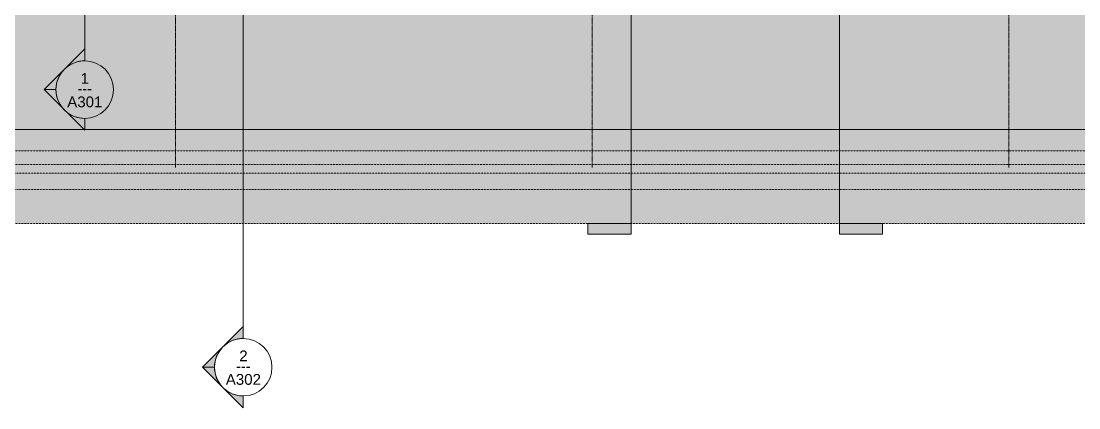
# Model space of a CAD drawing. Header units: inches. Extents: x 1750 to 7619, y -360 to 620.
# Drawn here: x 5540 to 6423, y -360 to -38 of the extents above; entities that cross this region are included whole.
import ezdxf

# ---------------------------------------------------------------- set-up
doc = ezdxf.new("R2010")
doc.units = ezdxf.units.IN
doc.header["$MEASUREMENT"] = 0
doc.linetypes.add('Aligning Line 1_8_', pattern=[0.25, 0.125, -0.125])
doc.linetypes.add('Grid Line 1_2_', pattern=[0.8749999999999999, 0.4999999999999999, -0.125, 0.125, -0.125])
for name, color, linetype, lineweight in [('0-4', 10, 'Continuous', 5), ('A-FLOR-LEVL-1', 51, 'Grid Line 1_2_', 9), ('C-TOPO', 7, 'Continuous', 9), ('G-ANNO-SYMB', 111, 'Aligning Line 1_8_', 9), ('G-ANNO-SYMB-1', 191, 'Aligning Line 1_8_', 9), ('G-ANNO-SYMB-2', 147, 'Aligning Line 1_8_', 9), ('G-ANNO-SYMB-3', 111, 'Continuous', 9), ('S-GRID-1', 1, 'Grid Line 1_2_', 9)]:
    doc.layers.add(name, color=color, linetype=linetype, lineweight=lineweight)
doc.styles.add('Arial', font='arial.ttf', dxfattribs={"height": 8.999999999999991})
doc.styles.add('Century Gothic', font='ufonts.com_century-gothic.ttf', dxfattribs={"height": 8.999999999999991})

# ---------------------------------------------------------------- blocks, each defined once
blk = doc.blocks.new('CTR - 2nd Phase_rvt-2-BUILDING ELEVATION - NORTH')
at = {"layer": 'A-FLOR-LEVL-1'}
blk.add_line((-12558.48130051897, -128), (-9609.49031868943, -128), dxfattribs=at)
at = {"layer": 'G-ANNO-SYMB-1'}
blk.add_line((-9706.160706435998, -164.4173808465264), (-12461.792706436, -164.4173808465166), dxfattribs=at)
blk = doc.blocks.new('CTR  - Topography_rvt-2-BUILDING ELEVATION - NORTH')
at = {"layer": 'C-TOPO'}
h = blk.add_hatch(dxfattribs=at)
h.set_pattern_fill('FP_65', color=256, style=0, pattern_type=2)
h.set_pattern_definition([(0, (12, 0), (24, 24), [24, -24]), (0, (12, 9), (24, 24), [24, -24]), (0, (12, 18), (24, 24), [24, -24]), (90, (15, 21), (-24, 24), [24, -24]), (90, (24, 21), (-24, 24), [24, -24]), (90, (33, 21), (-24, 24), [24, -24])])
h.paths.add_polyline_path([(-10823.03549742958, -206.5399970698574), (-9706.160706436009, -206.5399970698574), (-9706.160706436009, 4.736098930146794), (-9718.02796301187, 4.576876296513205), (-9757.04872147453, 2.343298132457789), (-9768.235624061565, 2.237521576813264), (-9791.247114123615, 0.2171853963543526), (-9799.611449971213, -0.9985401410343683), (-9821.946742974616, -0.9985658526420592), (-9826.283827800611, -1.517580826563176), (-9893.344507106745, -4.301915053313677), (-9896.520871825971, -5.013830954286049), (-9915.254978482988, -12.60942199625401), (-9950.420661422411, -20.49156918433118), (-9956.60994335543, -23.00106179769307), (-10060.09511346828, -17.58864460501138), (-10091.20641776955, -21.29239574453663), (-10136.72820643601, -22.07587421567905), (-10164.01665155272, -22.64561045550613), (-10280.76604069449, -24.57404415063604), (-10370.75591958806, -26.58891613290109), (-10412.86606299719, -26.71048327905509), (-10450.4108460833, -27.55111038568839), (-10486.9498320487, -27.59909520345456), (-10517.53678747533, -27.23650604497811), (-10526.33864110688, -27.2229427849636), (-10534.89299721585, -27.12153626249016), (-10585.34842131052, -27.5352488954154), (-10642.58937642446, -27.25994412709303), (-10678.14875627488, -26.984369888895), (-10823.03549742958, -29.94557442945415), (-10859.39480151483, -30), (-12461.79270643601, -30), (-12461.79270643601, -206.5399970698574), (-10839.09139106395, -206.5399970698574)], flags=0)
blk = doc.blocks.new('CTR - 1st Phase - Common Walls_rvt-2-BUILDING ELEVATION - NORTH')
at = {"layer": 'A-FLOR-LEVL-1'}
blk.add_line((-12558.48130051897, -128), (-9609.49031868943, -128), dxfattribs=at)
at = {"layer": 'G-ANNO-SYMB-2'}
for p, q in [((-9706.240318689435, -145.8386732357299), (-12461.73130051836, -145.8386732357201)), ((-9706.160706435998, -164.4173808465264), (-12461.792706436, -164.4173808465166))]:
    blk.add_line(p, q, dxfattribs=at)
blk = doc.blocks.new('CTR - 1st Phase -Stairs _ Elevators_rvt-2-BUILDING ELEVATION - NORTH')
at = {"layer": 'A-FLOR-LEVL-1'}
blk.add_line((-12558.48130051897, -128), (-9609.49031868943, -128), dxfattribs=at)
at = {"layer": 'G-ANNO-SYMB-2'}
blk.add_line((-9706.240318689435, -206.492323613629), (-12461.73130051836, -206.4923236136192), dxfattribs=at)
blk = doc.blocks.new('Section - 3_32_ x 3_8_-54337-BUILDING ELEVATION - NORTH')
at = {"layer": 'G-ANNO-SYMB-3'}
blk.add_hatch(color=256, dxfattribs=at).paths.add_polyline_path([(-10944.73832312807, -206.4923236136246), (-10980.73832312807, -206.4923236136243), (-10980.73832312807, -215.4923236136243), (-10944.73832312807, -215.4923236136246)], flags=0)
for p, q in [((-10980.73832312807, -215.4923236136243), (-10980.73832312807, -206.4923236136243)), ((-10980.73832312807, -206.4923236136243), (-10944.73832312807, -206.4923236136246)), ((-10944.73832312807, -206.4923236136246), (-10944.73832312807, -215.4923236136246)), ((-10944.73832312807, -215.4923236136246), (-10980.73832312807, -215.4923236136243))]:
    blk.add_line(p, q, dxfattribs=at)
blk = doc.blocks.new('Section - Section Head - Filled-22785-BUILDING ELEVATION - NORTH')
at = {"layer": 'G-ANNO-SYMB-3'}
h = blk.add_hatch(color=256, dxfattribs=at)
edge = h.paths.add_edge_path(flags=0)
edge.add_line((-10162.08494075273, -76.96844196854248), (-10178.18939610936, -60.86398661190534))
edge.add_line((-10178.18939610936, -60.86398661190534), (-10178.18939610936, -70.77387651789589))
edge.add_arc((-10178.18939610936, -94.80511210885965), 24.03123559096389, 47.921604975376795, 90.0000000000004, ccw=False)
h = blk.add_hatch(color=256, dxfattribs=at)
edge = h.paths.add_edge_path(flags=0)
edge.add_arc((-10178.18939610936, -94.80511210885977), 23.99999999999986, -3.979039320256561e-13, 44.99999999999818, ccw=False)
edge.add_line((-10154.18939610936, -94.8051121088599), (-10144.24827061241, -94.80511210885999))
edge.add_line((-10144.24827061241, -94.80511210885999), (-10161.21883336089, -77.83454936038272))
h = blk.add_hatch(color=256, dxfattribs=at)
edge = h.paths.add_edge_path(flags=0)
edge.add_line((-10161.21883336089, -111.7756748573369), (-10144.24827061241, -94.80511210885996))
edge.add_line((-10144.24827061241, -94.80511210885996), (-10154.18939610936, -94.80511210885987))
edge.add_arc((-10178.18939610936, -94.80511210885952), 24.00000000000148, 314.99999999999966, 359.99999999999915, ccw=False)
h = blk.add_hatch(color=256, dxfattribs=at)
edge = h.paths.add_edge_path(flags=0)
edge.add_arc((-10178.18939610936, -94.80511210885983), 24.03123559096356, 269.99999999999943, 312.0783950246222, ccw=False)
edge.add_line((-10178.18939610936, -118.8363476998234), (-10178.18939610936, -128.746237605814))
edge.add_line((-10178.18939610936, -128.746237605814), (-10162.08494075273, -112.6417822491771))
for p, q in [((-10178.18939610936, -70.77387651789589), (-10178.18939610936, -60.86398661190534)), ((-10178.18939610936, -60.86398661190534), (-10162.08494075273, -76.96844196854248)), ((-10161.21883336089, -77.83454936038272), (-10144.24827061241, -94.80511210885999)), ((-10144.24827061241, -94.80511210885996), (-10161.21883336089, -111.7756748573369)), ((-10154.18939610936, -94.80511210885987), (-10144.24827061241, -94.80511210885996)), ((-10144.24827061241, -94.80511210885999), (-10154.18939610936, -94.8051121088599)), ((-10162.08494075273, -112.6417822491771), (-10178.18939610936, -128.746237605814)), ((-10178.18939610936, -128.746237605814), (-10178.18939610936, -118.8363476998234))]:
    blk.add_line(p, q, dxfattribs=at)
for centre, radius, start, end in [((-10178.18939610936, -94.83634769982345), 23.99999999999994, 89.9999999999999, 269.9999999999995), ((-10178.18939610936, -94.80511210885965), 24.03123559096389, 47.92160497537643, 90), ((-10178.18939610936, -94.83634769982345), 23.99999999999991, 269.9999999999994, 89.9999999999998), ((-10178.18939610936, -94.80511210885977), 23.99999999999986, 359.9999999999993, 44.99999999999788), ((-10178.18939610936, -94.80511210885952), 24.00000000000148, 314.9999999999993, 359.9999999999988), ((-10178.18939610936, -94.80511210885983), 24.03123559096356, 269.9999999999991, 312.0783950246218)]:
    blk.add_arc(centre, radius, start, end, dxfattribs=at)

msp = doc.modelspace()

# ---------------------------------------------------------------- linework, layer by layer
at = {"layer": 'A-FLOR-LEVL-1'}
msp.add_line((4646.504434699207, -128), (7593.995416528149, -128), dxfattribs=at)
at = {"layer": 'G-ANNO-SYMB'}
for p, q in [((7497.995416528242, -157.3104759048229), (4742.443028781578, -157.3104759048131)), ((7498.075028781581, -178.239175780716), (4742.443028781578, -178.2391757807062))]:
    msp.add_line(p, q, dxfattribs=at)
at = {"layer": 'G-ANNO-SYMB-3'}
for p, q in [((5725.640093715891, 526.9530956233303), (5725.640093715891, -302.4923236136289)), ((6049.497412089495, 526.9530956233257), (6049.497412089495, -206.4923236136238)), ((6223.497412089497, 526.953095623325), (6223.497412089497, -206.4923236136244)), ((5593.246339108211, 467.2810495269948), (5593.246339108211, -70.8051121088598))]:
    msp.add_line(p, q, dxfattribs=at)
at = {"layer": 'S-GRID-1'}
for p, q in [((5669.046339108208, -159.8355747435264), (5669.046339108208, 470.5000000001494)), ((6017.046339108208, -159.8355747435267), (6017.046339108208, 470.5000000001491)), ((6365.046339108208, -159.8355747435263), (6365.046339108208, 470.5000000001495))]:
    msp.add_line(p, q, dxfattribs=at)

# ---------------------------------------------------------------- block references
at = {"layer": '0-4'}
for name in ['CTR - 2nd Phase_rvt-2-BUILDING ELEVATION - NORTH', 'CTR - 1st Phase - Common Walls_rvt-2-BUILDING ELEVATION - NORTH', 'CTR - 1st Phase -Stairs _ Elevators_rvt-2-BUILDING ELEVATION - NORTH', 'CTR  - Topography_rvt-2-BUILDING ELEVATION - NORTH']:
    msp.add_blockref(name, (17204.23573521758, 0), dxfattribs=at)
at = {"layer": 'G-ANNO-SYMB-3', "extrusion": (0, 0, -1)}
for name, p in [('Section - Section Head - Filled-22785-BUILDING ELEVATION - NORTH', (4584.94305700115, 0)), ('Section - 3_32_ x 3_8_-54337-BUILDING ELEVATION - NORTH', (4931.240911038574, 0)), ('Section - Section Head - Filled-22785-BUILDING ELEVATION - NORTH', (4452.549302393472, -231.6872115045819))]:
    msp.add_blockref(name, p, dxfattribs=at)
at = {"layer": 'G-ANNO-SYMB-3'}
msp.add_blockref('Section - 3_32_ x 3_8_-54337-BUILDING ELEVATION - NORTH', (17204.23573521758, 0), dxfattribs=at)

# ---------------------------------------------------------------- texts
at = {"layer": 'G-ANNO-SYMB-3', "char_height": 8.999999999999991, "attachment_point": 1}
for s, insert, width, style in [('1', (5589.925362632463, -80.89647564869186), 8.483999999999991, 'Arial'), ('---', (5587.274051545746, -89.40316856207768), 15.45299999999999, 'Century Gothic'), ('A301', (5578.681268144273, -100.5327198380246), 35.75399999999996, 'Arial'), ('2', (5722.319117240142, -312.5836871534609), 8.483999999999991, 'Arial'), ('---', (5719.667806153426, -321.0903800668466), 15.45299999999999, 'Century Gothic'), ('A302', (5711.075022751953, -332.2199313427936), 35.75399999999996, 'Arial')]:
    msp.add_mtext(s, dxfattribs=dict(at, insert=insert, width=width, style=style))

doc.saveas('drawing.dxf')
